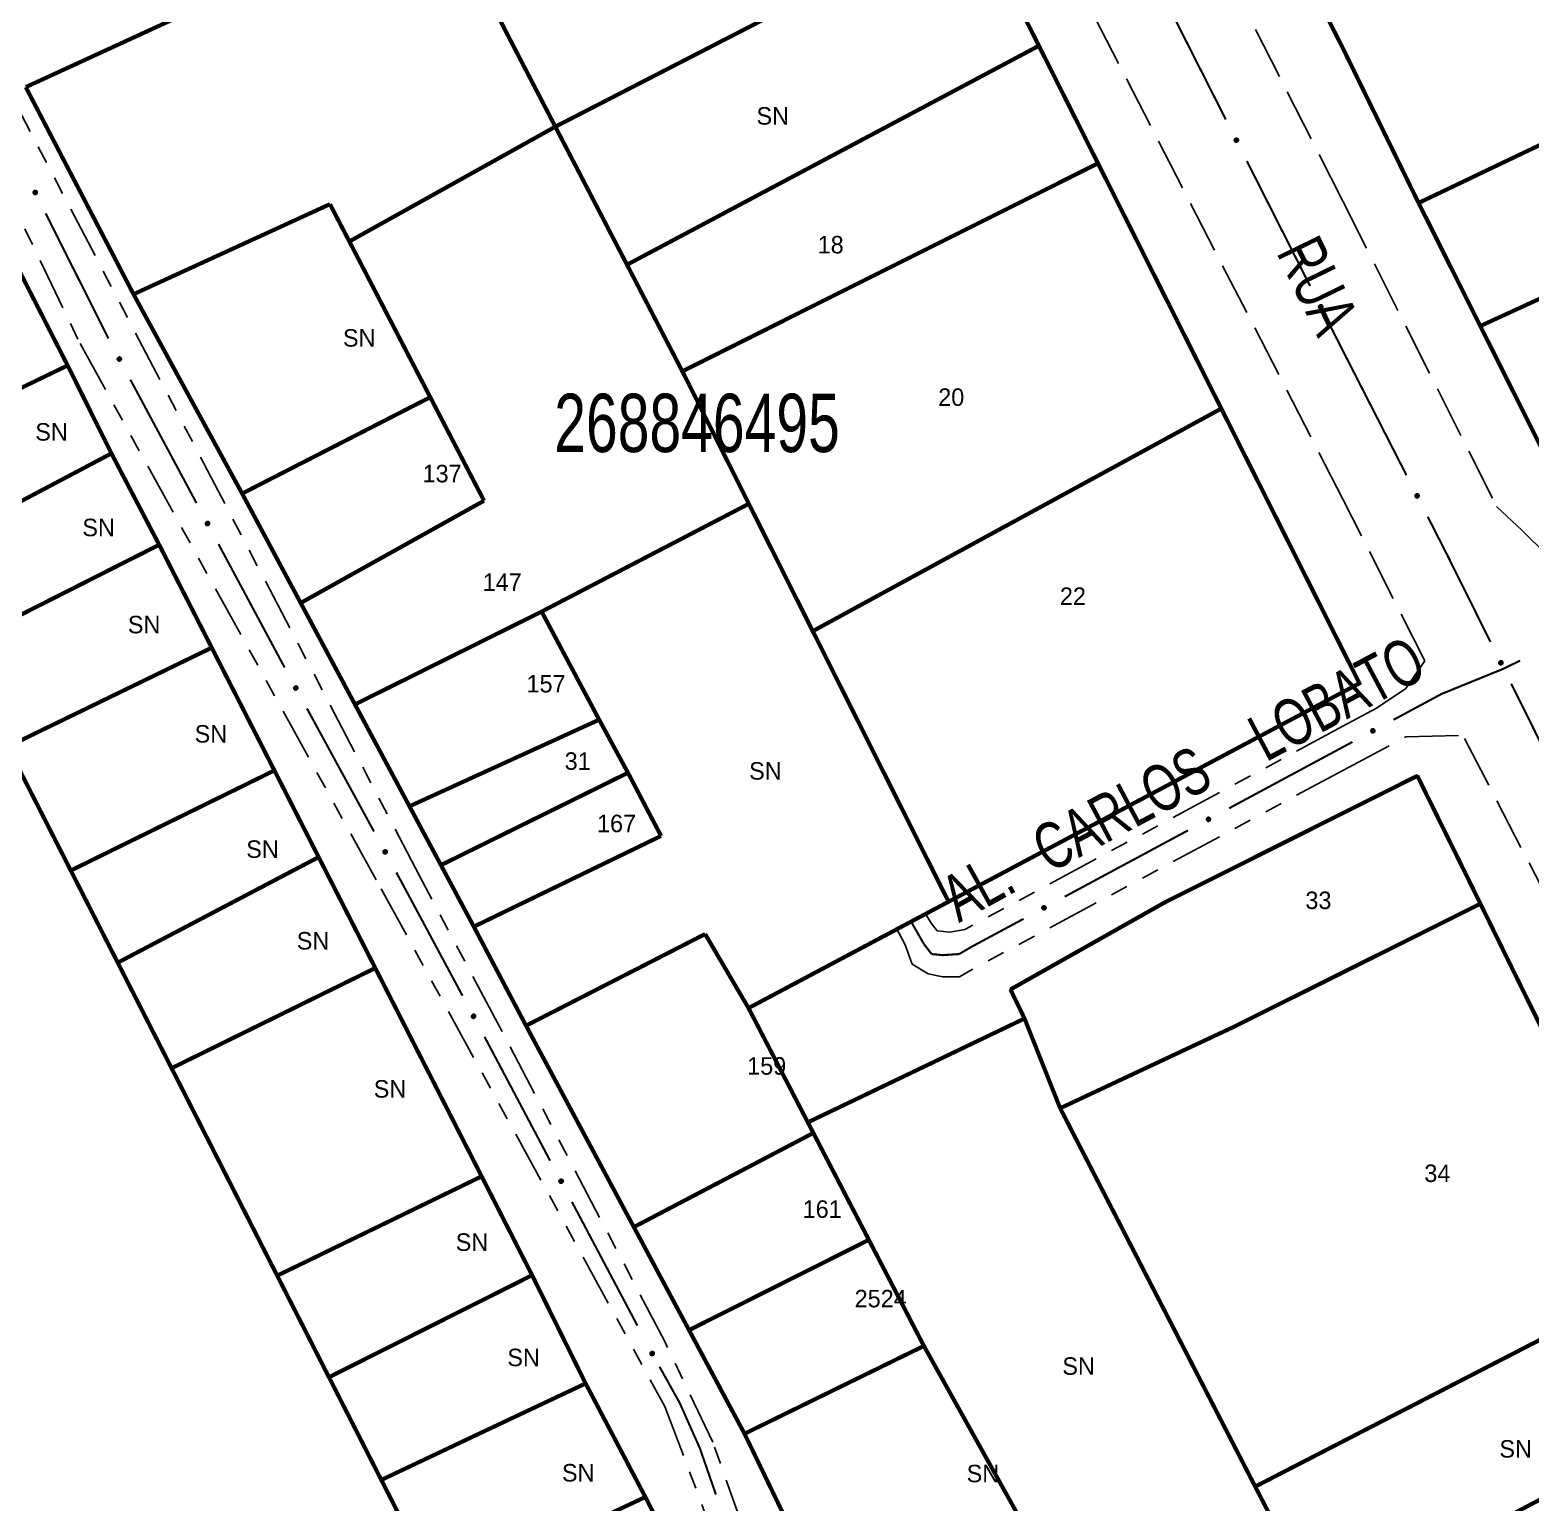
# Model space of a CAD drawing. Extents: x 205807 to 207855, y 4874692 to 4876446.
# Drawn here: x 206843.6 to 206972.3, y 4875990.1 to 4876116.3 of the extents above; entities that cross this region are included whole.
import ezdxf
from ezdxf.enums import TextEntityAlignment as Align

# ---------------------------------------------------------------- set-up
doc = ezdxf.new("R2010")
doc.units = 0
doc.header["$LTSCALE"] = 1.5
doc.header["$MEASUREMENT"] = 0
doc.linetypes.add('TRACO_11', pattern=[8, 3, -1, 3, -1])
doc.linetypes.add('TRACO_25', pattern=[8, 3, -1, 1, -1, 1, -1])
for name, color, linetype in [('CD_MALHA_LOTES', 7, 'CONTINUOUS'), ('CD_TXT_QUADRA', 7, 'CONTINUOUS'), ('RU-QUADRA', 210, 'CONTINUOUS'), ('SV-EIXO-RUA-N-PAV', 6, 'CONTINUOUS'), ('SV-EIXO-RUA-PAV', 20, 'CONTINUOUS'), ('SV-RUA-NAO-PAV', 7, 'CONTINUOUS'), ('SV-RUA-PAVIM', 7, 'CONTINUOUS'), ('SV-TXT-RUA-N-PAV', 7, 'CONTINUOUS'), ('SV-TXT-RUA-PAV', 7, 'CONTINUOUS'), ('Th_NmrPort', 1, 'CONTINUOUS')]:
    doc.layers.add(name, color=color, linetype=linetype)
doc.styles.add('ARIAL', font='ARIAL.SHX')

msp = doc.modelspace()

# ---------------------------------------------------------------- linework, layer by layer
at = {"layer": 'CD_MALHA_LOTES', "linetype": 'Continuous', "const_width": 0.35, "flags": 128}
for points in [[(206888.656737, 4876108.049054), (206924.346079, 4876126.421185)], [(206924.346079, 4876126.421185), (206930.093192, 4876114.986014)], [(206956.146879, 4876114.766377), (206952.306223, 4876122.328126)], [(206962.629131, 4876101.513873), (207005.203176, 4876121.864709)], [(206843.279871, 4876111.445598), (206860.114027, 4876119.1868)], [(206888.656737, 4876108.049054), (206883.650816, 4876117.692081)], [(206894.798294, 4876096.218421), (206930.093192, 4876114.986014)], [(206930.093192, 4876114.986014), (206935.157714, 4876104.90901)], [(206962.629131, 4876101.513873), (206956.146879, 4876114.766377)], [(206852.51173, 4876093.691075), (206843.279871, 4876111.445598)], [(206967.916104, 4876090.964356), (207011.031364, 4876110.749066)], [(206871.005785, 4876098.213188), (206888.656737, 4876108.049054)], [(206894.798294, 4876096.218421), (206888.656737, 4876108.049054)], [(206899.541501, 4876087.081465), (206935.157714, 4876104.90901)], [(206935.157714, 4876104.90901), (206945.722673, 4876083.887651)], [(206852.51173, 4876093.691075), (206869.345861, 4876101.409607)], [(206869.345861, 4876101.409607), (206871.005785, 4876098.213188)], [(206967.916104, 4876090.964356), (206962.629131, 4876101.513873)], [(206841.305028, 4876098.481351), (206846.867944, 4876087.581625)], [(206877.939616, 4876084.861124), (206871.005785, 4876098.213188)], [(206899.541501, 4876087.081465), (206894.798294, 4876096.218421)], [(206861.820768, 4876076.603825), (206852.51173, 4876093.691075)], [(206973.344556, 4876080.132533), (206967.916104, 4876090.964356)], [(206829.381904, 4876079.148459), (206846.867944, 4876087.581625)], [(206846.867944, 4876087.581625), (206850.6195, 4876080.042908)], [(206905.239298, 4876075.725731), (206899.541501, 4876087.081465)], [(206861.820768, 4876076.603825), (206877.939616, 4876084.861124)], [(206882.547029, 4876075.988902), (206877.939616, 4876084.861124)], [(206910.716585, 4876064.809474), (206945.722673, 4876083.887651)], [(206945.722673, 4876083.887651), (206951.086082, 4876073.215945), (206956.137514, 4876063.164987)], [(206833.528542, 4876071.007592), (206850.6195, 4876080.042908)], [(206850.6195, 4876080.042908), (206854.712314, 4876072.211722)], [(206866.836371, 4876067.225031), (206861.820768, 4876076.603825)], [(206866.836371, 4876067.225031), (206882.547029, 4876075.988902)], [(206905.239298, 4876075.725731), (206887.482598, 4876066.484771)], [(206910.716585, 4876064.809474), (206905.239298, 4876075.725731)], [(206837.381224, 4876063.443832), (206854.712314, 4876072.211722)], [(206854.712314, 4876072.211722), (206859.214191, 4876063.390949)], [(206871.486966, 4876058.528773), (206866.836371, 4876067.225031)], [(206871.486966, 4876058.528773), (206887.482598, 4876066.484771)], [(206887.482598, 4876066.484771), (206892.412958, 4876057.220037)], [(206922.354021, 4876041.616016), (206915.74178, 4876054.794241), (206910.716585, 4876064.809474)], [(206841.73268, 4876054.900856), (206859.214191, 4876063.390949)], [(206859.214191, 4876063.390949), (206864.584644, 4876052.868328)], [(206956.137438, 4876059.584917), (206957.557253, 4876060.340097), (206956.137514, 4876063.164987)], [(206956.137438, 4876059.584917), (206922.354021, 4876041.616016)], [(206876.157562, 4876049.795116), (206871.486966, 4876058.528773)], [(206892.412958, 4876057.220037), (206876.157562, 4876049.795116)], [(206894.880444, 4876052.669599), (206892.412958, 4876057.220037)], [(206847.137484, 4876044.2899), (206841.73268, 4876054.900856)], [(206847.137484, 4876044.2899), (206864.584644, 4876052.868328)], [(206864.584644, 4876052.868328), (206868.376346, 4876045.43904)], [(206878.85486, 4876044.751374), (206894.880444, 4876052.669599)], [(206897.716308, 4876047.25441), (206894.880444, 4876052.669599)], [(206956.137216, 4876049.206076), (206962.521966, 4876052.406891)], [(206962.521966, 4876052.406891), (206967.925735, 4876041.443229)], [(206876.157562, 4876049.795116), (206878.85486, 4876044.751374)], [(206927.655408, 4876034.094315), (206940.862958, 4876041.548754), (206956.137216, 4876049.206076)], [(206897.716308, 4876047.25441), (206881.674809, 4876039.478286)], [(206851.159789, 4876036.39313), (206868.376346, 4876045.43904)], [(206868.376346, 4876045.43904), (206873.229607, 4876035.92978)], [(206878.85486, 4876044.751374), (206881.674809, 4876039.478286)], [(206851.159789, 4876036.39313), (206847.137484, 4876044.2899)], [(206922.354021, 4876041.616016), (206905.212003, 4876032.498429)], [(206956.136925, 4876035.5559), (206967.925735, 4876041.443229)], [(206967.925735, 4876041.443229), (206983.599587, 4876009.512605)], [(206886.147834, 4876030.98803), (206881.674809, 4876039.478286)], [(206886.147834, 4876030.98803), (206901.493523, 4876038.846364)], [(206901.493523, 4876038.846364), (206905.212003, 4876032.498429)], [(206855.775901, 4876027.347012), (206851.159789, 4876036.39313)], [(206855.775901, 4876027.347012), (206873.229607, 4876035.92978)], [(206873.229607, 4876035.92978), (206882.342868, 4876018.07367)], [(206956.136925, 4876035.5559), (206946.822604, 4876030.904329), (206931.915968, 4876023.915037)], [(206928.861844, 4876031.603624), (206927.655408, 4876034.094315)], [(206905.212003, 4876032.498429), (206910.293572, 4876022.704921)], [(206895.386722, 4876013.727631), (206886.147834, 4876030.98803)], [(206910.293572, 4876022.704921), (206928.861844, 4876031.603624)], [(206931.915968, 4876023.915037), (206928.861844, 4876031.603624)], [(206864.824948, 4876009.56507), (206855.775901, 4876027.347012)], [(206948.630583, 4875991.480515), (206931.915968, 4876023.915037)], [(206895.386722, 4876013.727631), (206910.766616, 4876021.793242)], [(206910.766616, 4876021.793242), (206910.293572, 4876022.704921)], [(206915.520655, 4876012.630972), (206910.766616, 4876021.793242)], [(206864.824948, 4876009.56507), (206867.538508, 4876010.878832), (206882.342868, 4876018.07367)], [(206882.342868, 4876018.07367), (206886.667551, 4876009.600083)], [(206900.115698, 4876004.8928), (206895.386722, 4876013.727631)], [(206900.115698, 4876004.8928), (206915.520655, 4876012.630972)], [(206920.238695, 4876003.538081), (206915.520655, 4876012.630972)], [(206869.26058, 4876000.856836), (206864.824948, 4876009.56507)], [(206869.26058, 4876000.856836), (206886.667551, 4876009.600083)], [(206886.667551, 4876009.600083), (206891.25256, 4876000.321064)], [(206948.630583, 4875991.480515), (206983.599587, 4876009.512605)], [(206904.868935, 4875996.012646), (206900.115698, 4876004.8928)], [(206904.868935, 4875996.012646), (206920.238695, 4876003.538081)], [(206930.046804, 4875985.917919), (206920.238695, 4876003.538081)], [(206873.74573, 4875992.051387), (206869.26058, 4876000.856836)], [(206873.74573, 4875992.051387), (206882.3107, 4875996.104128), (206891.25256, 4876000.321064)], [(206891.25256, 4876000.321064), (206896.372324, 4875990.584992)], [(206954.299192, 4875980.480643), (206989.130063, 4875998.863012)], [(206913.865052, 4875977.403827), (206904.868935, 4875996.012646)], [(206878.713313, 4875982.298803), (206873.74573, 4875992.051387)], [(206878.713313, 4875982.298803), (206896.372324, 4875990.584992)], [(206896.372324, 4875990.584992), (206900.633762, 4875982.235323)], [(206954.299192, 4875980.480643), (206948.630583, 4875991.480515)]]:
    msp.add_lwpolyline(points, dxfattribs=at)
at = {"layer": 'RU-QUADRA', "linetype": 'Continuous', "const_width": 0.18, "flags": 128}
for points in [[(206786.62637, 4876205.61623), (206814.362819, 4876151.270691), (206823.390462, 4876133.582337), (206828.192064, 4876124.174297), (206832.52818, 4876115.678307), (206837.171649, 4876106.580106), (206841.305028, 4876098.481351), (206846.867944, 4876087.581625), (206850.6195, 4876080.042908), (206854.712314, 4876072.211722), (206859.214191, 4876063.390949), (206864.584644, 4876052.868328), (206868.376346, 4876045.43904), (206873.229607, 4876035.92978), (206882.342868, 4876018.07367), (206886.667551, 4876009.600083), (206891.212696, 4876000.300718), (206896.372324, 4875990.584992), (206900.633762, 4875982.235323), (206905.100993, 4875973.617975), (206914.159373, 4875955.733855), (206951.72223, 4875886.848815), (206955.916119, 4875878.67909), (206956.133572, 4875878.262485)], [(207077.888135, 4875980.540984), (207066.596013, 4876002.665983), (207064.730921, 4876006.207003), (207060.813287, 4876013.996255), (207055.148503, 4876024.650215), (207044.240465, 4876046.087533), (207040.984608, 4876052.486193), (207032.612159, 4876069.251588), (207020.949387, 4876091.643795), (206977.715267, 4876071.434374), (206973.344556, 4876080.132533), (206967.916104, 4876090.964356), (206962.629131, 4876101.513873), (206956.146879, 4876114.766377), (206952.306223, 4876122.328126), (206940.114127, 4876144.140241), (206934.514261, 4876154.98228), (206929.006185, 4876166.088669), (206914.639738, 4876194.146502)], [(206994.660539, 4875988.213419), (206967.925735, 4876041.443229), (206962.521966, 4876052.406891), (206956.137216, 4876049.206076), (206940.862958, 4876041.548754), (206927.655408, 4876034.094315), (206928.861844, 4876031.603624), (206910.293572, 4876022.704921), (206905.212003, 4876032.498429), (206922.354021, 4876041.616016), (206957.557253, 4876060.340097), (206951.086082, 4876073.215945), (206945.722673, 4876083.887651), (206935.157714, 4876104.90901), (206930.093192, 4876114.986014), (206924.346079, 4876126.421185)], [(206843.279871, 4876111.445598), (206852.51173, 4876093.691075), (206861.820768, 4876076.603825), (206866.836371, 4876067.225031), (206871.486966, 4876058.528773), (206876.157562, 4876049.795116), (206878.85486, 4876044.751374), (206881.674809, 4876039.478286), (206886.147834, 4876030.98803), (206895.386722, 4876013.727631), (206900.115698, 4876004.8928), (206904.868935, 4875996.012646), (206913.865052, 4875977.403827)], [(206956.137438, 4876059.584917), (206957.557253, 4876060.340097), (206956.137514, 4876063.164987)], [(206956.137438, 4876059.584917), (206957.557253, 4876060.340097), (206956.137514, 4876063.164987)]]:
    msp.add_lwpolyline(points, dxfattribs=at)
at = {"layer": 'SV-EIXO-RUA-N-PAV'}
for points in [[(206844.12143, 4876102.595874), (206844.168054, 4876102.581102), (206844.205105, 4876102.558871), (206844.23067, 4876102.531436), (206844.24694, 4876102.501301), (206844.260112, 4876102.468597), (206844.266118, 4876102.432695), (206844.263958, 4876102.391371), (206844.249467, 4876102.344497), (206844.2242, 4876102.308039), (206844.198643, 4876102.281536), (206844.168198, 4876102.262761), (206844.136213, 4876102.250497), (206844.098713, 4876102.245492), (206844.056857, 4876102.24809), (206844.010075, 4876102.263802), (206843.973902, 4876102.285845), (206843.949871, 4876102.313031), (206843.93119, 4876102.343759), (206843.918142, 4876102.377308), (206843.91245, 4876102.412584), (206843.915142, 4876102.454723), (206843.931261, 4876102.500691), (206843.952834, 4876102.53702), (206843.979676, 4876102.561427), (206844.010341, 4876102.579137), (206844.042982, 4876102.592748), (206844.078821, 4876102.600288), (206844.12143, 4876102.595874)], [(206851.325601, 4876088.313505), (206851.372612, 4876088.300014), (206851.410256, 4876088.278806), (206851.436563, 4876088.25208), (206851.453651, 4876088.222402), (206851.467713, 4876088.19007), (206851.474699, 4876088.154346), (206851.47367, 4876088.112978), (206851.460467, 4876088.065725), (206851.436207, 4876088.028589), (206851.411385, 4876088.001397), (206851.381465, 4876087.981797), (206851.349828, 4876087.968662), (206851.312479, 4876087.962633), (206851.270567, 4876087.964085), (206851.223373, 4876087.978511), (206851.18661, 4876087.999556), (206851.161844, 4876088.026074), (206851.14233, 4876088.056279), (206851.128369, 4876088.089459), (206851.121713, 4876088.124566), (206851.123252, 4876088.166763), (206851.138107, 4876088.213154), (206851.158678, 4876088.250061), (206851.184842, 4876088.275192), (206851.215012, 4876088.293735), (206851.247268, 4876088.308234), (206851.282887, 4876088.316751), (206851.325601, 4876088.313505)], [(206858.880389, 4876074.209422), (206858.9274, 4876074.19593), (206858.965045, 4876074.174722), (206858.991351, 4876074.147996), (206859.008439, 4876074.118318), (206859.022502, 4876074.085987), (206859.029488, 4876074.050262), (206859.028459, 4876074.008895), (206859.015256, 4876073.961641), (206858.990996, 4876073.924506), (206858.966174, 4876073.897314), (206858.936253, 4876073.877713), (206858.904616, 4876073.864579), (206858.867267, 4876073.858549), (206858.825355, 4876073.860001), (206858.778162, 4876073.874427), (206858.741399, 4876073.895472), (206858.716633, 4876073.921991), (206858.697118, 4876073.952196), (206858.683157, 4876073.985375), (206858.676502, 4876074.020483), (206858.67804, 4876074.062679), (206858.692895, 4876074.109071), (206858.713467, 4876074.145977), (206858.73963, 4876074.171109), (206858.7698, 4876074.189651), (206858.802056, 4876074.20415), (206858.837675, 4876074.212668), (206858.880389, 4876074.209422)], [(206866.446976, 4876060.112585), (206866.49408, 4876060.099422), (206866.531872, 4876060.078477), (206866.558364, 4876060.051936), (206866.575659, 4876060.022378), (206866.589947, 4876059.990146), (206866.597183, 4876059.954471), (206866.596442, 4876059.913097), (206866.58357, 4876059.865753), (206866.55957, 4876059.828449), (206866.534939, 4876059.801084), (206866.505156, 4876059.781275), (206866.473611, 4876059.76792), (206866.436306, 4876059.761629), (206866.394384, 4876059.762789), (206866.347091, 4876059.776885), (206866.310182, 4876059.797672), (206866.285231, 4876059.824017), (206866.265506, 4876059.854085), (206866.251314, 4876059.887166), (206866.244413, 4876059.922227), (206866.245657, 4876059.964433), (206866.260188, 4876060.010927), (206866.280501, 4876060.047976), (206866.306488, 4876060.07329), (206866.336528, 4876060.092043), (206866.368682, 4876060.106766), (206866.404241, 4876060.115533), (206866.446976, 4876060.112585)], [(206958.538373, 4876056.288349), (206958.551749, 4876056.335393), (206958.572864, 4876056.373089), (206958.599525, 4876056.399461), (206958.629162, 4876056.416622), (206958.661458, 4876056.430764), (206958.697166, 4876056.437837), (206958.738536, 4876056.43691), (206958.785821, 4876056.423823), (206958.823016, 4876056.399654), (206958.850269, 4876056.374899), (206958.869943, 4876056.345026), (206958.883155, 4876056.313422), (206958.889276, 4876056.276088), (206958.887927, 4876056.234172), (206958.873617, 4876056.186944), (206958.852662, 4876056.150129), (206958.826205, 4876056.125298), (206958.796048, 4876056.105709), (206958.762902, 4876056.091667), (206958.727811, 4876056.084926), (206958.685611, 4876056.08636), (206958.639183, 4876056.101102), (206958.602227, 4876056.121582), (206958.577031, 4876056.147684), (206958.558414, 4876056.177808), (206958.543836, 4876056.210029), (206958.535231, 4876056.245627), (206958.538373, 4876056.288349)], [(206944.44907, 4876048.706174), (206944.462475, 4876048.753209), (206944.483614, 4876048.790893), (206944.510292, 4876048.817248), (206944.539938, 4876048.834391), (206944.572244, 4876048.848513), (206944.607955, 4876048.855564), (206944.649325, 4876048.854611), (206944.696602, 4876048.841495), (206944.733782, 4876048.817303), (206944.76102, 4876048.792532), (206944.780676, 4876048.762647), (206944.793868, 4876048.731034), (206944.799966, 4876048.693697), (206944.798591, 4876048.651782), (206944.784252, 4876048.604562), (206944.763275, 4876048.56776), (206944.736802, 4876048.542946), (206944.706633, 4876048.523376), (206944.673479, 4876048.509354), (206944.638384, 4876048.502634), (206944.596184, 4876048.504095), (206944.549766, 4876048.518865), (206944.512822, 4876048.539368), (206944.487642, 4876048.565486), (206944.469044, 4876048.595621), (206944.454486, 4876048.627851), (206944.445903, 4876048.663454), (206944.44907, 4876048.706174)], [(206874.100098, 4876046.061616), (206874.147202, 4876046.048453), (206874.184994, 4876046.027508), (206874.211486, 4876046.000967), (206874.228781, 4876045.971409), (206874.243069, 4876045.939177), (206874.250304, 4876045.903502), (206874.249564, 4876045.862128), (206874.236692, 4876045.814784), (206874.212691, 4876045.77748), (206874.18806, 4876045.750115), (206874.158277, 4876045.730306), (206874.126733, 4876045.716951), (206874.089427, 4876045.71066), (206874.047506, 4876045.71182), (206874.000212, 4876045.725916), (206873.963303, 4876045.746703), (206873.938353, 4876045.773048), (206873.918628, 4876045.803116), (206873.904435, 4876045.836197), (206873.897535, 4876045.871258), (206873.898778, 4876045.913464), (206873.913309, 4876045.959958), (206873.933622, 4876045.997007), (206873.95961, 4876046.022321), (206873.989649, 4876046.041074), (206874.021803, 4876046.055797), (206874.057362, 4876046.064564), (206874.100098, 4876046.061616)], [(206930.358895, 4876041.125477), (206930.3723, 4876041.172513), (206930.393439, 4876041.210196), (206930.420116, 4876041.236552), (206930.449763, 4876041.253694), (206930.482069, 4876041.267816), (206930.51778, 4876041.274868), (206930.55915, 4876041.273915), (206930.606427, 4876041.260799), (206930.643607, 4876041.236607), (206930.670845, 4876041.211835), (206930.6905, 4876041.18195), (206930.703693, 4876041.150338), (206930.709791, 4876041.113), (206930.708416, 4876041.071085), (206930.694077, 4876041.023865), (206930.673099, 4876040.987063), (206930.646627, 4876040.962249), (206930.616458, 4876040.942679), (206930.583304, 4876040.928657), (206930.548208, 4876040.921937), (206930.506009, 4876040.923398), (206930.459591, 4876040.938168), (206930.422646, 4876040.958671), (206930.397467, 4876040.984789), (206930.378869, 4876041.014924), (206930.364311, 4876041.047154), (206930.355728, 4876041.082757), (206930.358895, 4876041.125477)], [(206881.678361, 4876031.969359), (206881.725375, 4876031.955881), (206881.763026, 4876031.934683), (206881.789339, 4876031.907964), (206881.806436, 4876031.878291), (206881.820507, 4876031.845964), (206881.827503, 4876031.810241), (206881.826485, 4876031.768873), (206881.813295, 4876031.721616), (206881.789045, 4876031.684474), (206881.764231, 4876031.657275), (206881.734316, 4876031.637666), (206881.702682, 4876031.624523), (206881.665335, 4876031.618483), (206881.623423, 4876031.619924), (206881.576225, 4876031.634337), (206881.539456, 4876031.655372), (206881.514683, 4876031.681883), (206881.49516, 4876031.712083), (206881.48119, 4876031.745259), (206881.474525, 4876031.780364), (206881.476052, 4876031.822561), (206881.490894, 4876031.868957), (206881.511455, 4876031.905869), (206881.537612, 4876031.931008), (206881.567777, 4876031.949559), (206881.600029, 4876031.964066), (206881.635646, 4876031.972593), (206881.678361, 4876031.969359)], [(206889.172895, 4876017.832527), (206889.219836, 4876017.818795), (206889.257372, 4876017.797394), (206889.28354, 4876017.770533), (206889.300476, 4876017.740768), (206889.314372, 4876017.708365), (206889.321175, 4876017.672605), (206889.319933, 4876017.631243), (206889.306488, 4876017.584058), (206889.282038, 4876017.547048), (206889.257077, 4876017.519983), (206889.227056, 4876017.500537), (206889.195352, 4876017.487565), (206889.157973, 4876017.481727), (206889.116069, 4876017.483394), (206889.06895, 4876017.498062), (206889.032295, 4876017.519296), (206889.007665, 4876017.545941), (206888.988306, 4876017.576246), (206888.974516, 4876017.609496), (206888.968041, 4876017.644638), (206888.969795, 4876017.686826), (206888.984889, 4876017.73314), (206889.005649, 4876017.769941), (206889.031942, 4876017.794938), (206889.062206, 4876017.813325), (206889.094536, 4876017.827658), (206889.130198, 4876017.835993), (206889.172895, 4876017.832527)], [(206896.981008, 4876003.067336), (206897.028234, 4876003.054618), (206897.066222, 4876003.03403), (206897.092964, 4876003.00774), (206897.110537, 4876002.978347), (206897.125128, 4876002.94625), (206897.132699, 4876002.910645), (206897.132349, 4876002.869266), (206897.119924, 4876002.821803), (206897.096277, 4876002.784274), (206897.071905, 4876002.756678), (206897.04231, 4876002.736589), (206897.010893, 4876002.722937), (206896.973648, 4876002.716295), (206896.931718, 4876002.717059), (206896.884294, 4876002.730708), (206896.84719, 4876002.751147), (206896.821992, 4876002.777255), (206896.801985, 4876002.807136), (206896.787481, 4876002.840082), (206896.78025, 4876002.875075), (206896.781095, 4876002.917291), (206896.795187, 4876002.96392), (206896.81515, 4876003.001159), (206896.840897, 4876003.026717), (206896.870759, 4876003.045753), (206896.902773, 4876003.060779), (206896.938247, 4876003.06988), (206896.981008, 4876003.067336)]]:
    msp.add_lwpolyline(points, close=True, dxfattribs=at)
for points in [[(206843.91245, 4876102.412584), (206844.010075, 4876102.263802)], [(206843.915142, 4876102.454723), (206844.056857, 4876102.24809)], [(206843.917808, 4876102.391351), (206843.988678, 4876102.280341)], [(206843.918142, 4876102.377308), (206843.973902, 4876102.285845)], [(206843.918389, 4876102.429796), (206844.029576, 4876102.262675)], [(206843.926289, 4876102.474959), (206844.075964, 4876102.249284)], [(206843.931261, 4876102.500691), (206844.098713, 4876102.245492)], [(206843.942124, 4876102.516466), (206844.114407, 4876102.251754)], [(206843.952834, 4876102.53702), (206844.136213, 4876102.250497)], [(206843.967122, 4876102.545776), (206844.150405, 4876102.259103)], [(206843.979676, 4876102.561427), (206844.168198, 4876102.262761)], [(206843.995786, 4876102.567766), (206844.180297, 4876102.272551)], [(206844.010341, 4876102.579137), (206844.198643, 4876102.281536)], [(206844.029338, 4876102.583047), (206844.210788, 4876102.300034)], [(206844.042982, 4876102.592748), (206844.2242, 4876102.308039)], [(206844.062894, 4876102.592225), (206844.235174, 4876102.330564)], [(206844.078821, 4876102.600288), (206844.249467, 4876102.344497)], [(206844.098894, 4876102.596524), (206844.253452, 4876102.370242)], [(206844.12143, 4876102.595874), (206844.263958, 4876102.391371)], [(206844.1465, 4876102.586795), (206844.261349, 4876102.418457)], [(206844.168054, 4876102.581102), (206844.266118, 4876102.432695)], [(206844.18923, 4876102.56852), (206844.258268, 4876102.458119)], [(206844.205105, 4876102.558871), (206844.260112, 4876102.468597)], [(206851.121713, 4876088.124566), (206851.223373, 4876087.978511)], [(206851.123252, 4876088.166763), (206851.270567, 4876087.964085)], [(206851.12718, 4876088.141934), (206851.242898, 4876087.977917)], [(206851.127651, 4876088.103487), (206851.201531, 4876087.994458)], [(206851.128369, 4876088.089459), (206851.18661, 4876087.999556)], [(206851.133841, 4876088.187296), (206851.289634, 4876087.965801)], [(206851.138107, 4876088.213154), (206851.312479, 4876087.962633)], [(206851.148534, 4876088.229221), (206851.327995, 4876087.969321)], [(206851.158678, 4876088.250061), (206851.349828, 4876087.968662)], [(206851.172721, 4876088.259204), (206851.363779, 4876087.977653)], [(206851.184842, 4876088.275192), (206851.381465, 4876087.981797)], [(206851.200773, 4876088.28197), (206851.393291, 4876087.991913)], [(206851.215012, 4876088.293735), (206851.411385, 4876088.001397)], [(206851.233894, 4876088.298163), (206851.423019, 4876088.02022)], [(206851.247268, 4876088.308234), (206851.436207, 4876088.028589)], [(206851.267186, 4876088.308256), (206851.446561, 4876088.051406)], [(206851.282887, 4876088.316751), (206851.460467, 4876088.065725)], [(206851.303056, 4876088.313538), (206851.463746, 4876088.09157)], [(206851.325601, 4876088.313505), (206851.47367, 4876088.112978)], [(206851.350909, 4876088.305116), (206851.470321, 4876088.139982)], [(206851.372612, 4876088.300014), (206851.474699, 4876088.154346)], [(206851.394123, 4876088.288017), (206851.466157, 4876088.179546)], [(206851.410256, 4876088.278806), (206851.467713, 4876088.19007)], [(206858.676502, 4876074.020483), (206858.778162, 4876073.874427)], [(206858.67804, 4876074.062679), (206858.825355, 4876073.860001)], [(206858.681969, 4876074.03785), (206858.797686, 4876073.873834)], [(206858.682439, 4876073.999403), (206858.756319, 4876073.890374)], [(206858.683157, 4876073.985375), (206858.741399, 4876073.895472)], [(206858.688629, 4876074.083212), (206858.844423, 4876073.861717)], [(206858.692895, 4876074.109071), (206858.867267, 4876073.858549)], [(206858.703323, 4876074.125138), (206858.882784, 4876073.865238)], [(206858.713467, 4876074.145977), (206858.904616, 4876073.864579)], [(206858.727509, 4876074.155121), (206858.918568, 4876073.873569)], [(206858.73963, 4876074.171109), (206858.936253, 4876073.877713)], [(206858.755562, 4876074.177886), (206858.94808, 4876073.88783)], [(206858.7698, 4876074.189651), (206858.966174, 4876073.897314)], [(206858.788682, 4876074.194079), (206858.977808, 4876073.916137)], [(206858.802056, 4876074.20415), (206858.990996, 4876073.924506)], [(206858.821975, 4876074.204173), (206859.00135, 4876073.947322)], [(206858.837675, 4876074.212668), (206859.015256, 4876073.961641)], [(206858.857844, 4876074.209454), (206859.018535, 4876073.987486)], [(206858.880389, 4876074.209422), (206859.028459, 4876074.008895)], [(206858.905698, 4876074.201032), (206859.02511, 4876074.035899)], [(206858.9274, 4876074.19593), (206859.029488, 4876074.050262)], [(206858.948912, 4876074.183933), (206859.020945, 4876074.075462)], [(206858.965045, 4876074.174722), (206859.022502, 4876074.085987)], [(206866.244413, 4876059.922227), (206866.347091, 4876059.776885)], [(206866.245657, 4876059.964433), (206866.394384, 4876059.762789)], [(206866.249759, 4876059.939632), (206866.366619, 4876059.776428)], [(206866.250498, 4876059.901189), (206866.325138, 4876059.792679)], [(206866.251314, 4876059.887166), (206866.310182, 4876059.797672)], [(206866.256102, 4876059.985039), (206866.413439, 4876059.764638)], [(206866.260188, 4876060.010927), (206866.436306, 4876059.761629)], [(206866.270503, 4876060.027066), (206866.451775, 4876059.768426)], [(206866.280501, 4876060.047976), (206866.473611, 4876059.76792)], [(206866.294479, 4876060.057217), (206866.487499, 4876059.777008)], [(206866.306488, 4876060.07329), (206866.505156, 4876059.781275)], [(206866.322372, 4876060.080179), (206866.516911, 4876059.791474)], [(206866.336528, 4876060.092043), (206866.534939, 4876059.801084)], [(206866.355379, 4876060.096603), (206866.546441, 4876059.819988)], [(206866.368682, 4876060.106766), (206866.55957, 4876059.828449)], [(206866.3886, 4876060.106928), (206866.569765, 4876059.851337)], [(206866.404241, 4876060.115533), (206866.58357, 4876059.865753)], [(206866.424431, 4876060.11246), (206866.586669, 4876059.89162)], [(206866.446976, 4876060.112585), (206866.596442, 4876059.913097)], [(206866.472343, 4876060.104373), (206866.592905, 4876059.940077)], [(206866.49408, 4876060.099422), (206866.597183, 4876059.954471)], [(206866.515675, 4876060.087576), (206866.588464, 4876059.979611)], [(206866.531872, 4876060.078477), (206866.589947, 4876059.990146)], [(206958.535231, 4876056.245627), (206958.785821, 4876056.423823)], [(206958.538373, 4876056.288349), (206958.738536, 4876056.43691)], [(206958.538395, 4876056.265804), (206958.759968, 4876056.427038)], [(206958.543765, 4876056.229947), (206958.800174, 4876056.409952)], [(206958.543836, 4876056.210029), (206958.823016, 4876056.399654)], [(206958.5467, 4876056.313678), (206958.71154, 4876056.433495)], [(206958.551749, 4876056.335393), (206958.697166, 4876056.437837)], [(206958.55394, 4876056.19668), (206958.831418, 4876056.386487)], [(206958.558414, 4876056.177808), (206958.850269, 4876056.374899)], [(206958.563693, 4876056.356934), (206958.671987, 4876056.429233)], [(206958.570214, 4876056.163599), (206958.859798, 4876056.356828)], [(206958.572864, 4876056.373089), (206958.661458, 4876056.430764)], [(206958.577031, 4876056.147684), (206958.869943, 4876056.345026)], [(206958.593049, 4876056.135602), (206958.87413, 4876056.327351)], [(206958.602227, 4876056.121582), (206958.883155, 4876056.313422)], [(206958.623091, 4876056.11149), (206958.88255, 4876056.291588)], [(206958.639183, 4876056.101102), (206958.889276, 4876056.276088)], [(206958.665052, 4876056.096899), (206958.886164, 4876056.253236)], [(206958.685611, 4876056.08636), (206958.887927, 4876056.234172)], [(206958.710431, 4876056.09035), (206958.874163, 4876056.206469)], [(206958.727811, 4876056.084926), (206958.873617, 4876056.186944)], [(206958.748876, 4876056.090914), (206958.857723, 4876056.165062)], [(206958.762902, 4876056.091667), (206958.852662, 4876056.150129)], [(206944.445903, 4876048.663454), (206944.696602, 4876048.841495)], [(206944.44907, 4876048.706174), (206944.649325, 4876048.854611)], [(206944.449079, 4876048.683629), (206944.670751, 4876048.844727)], [(206944.454427, 4876048.647769), (206944.710947, 4876048.827616)], [(206944.454486, 4876048.627851), (206944.733782, 4876048.817303)], [(206944.457413, 4876048.731498), (206944.622327, 4876048.851213)], [(206944.462475, 4876048.753209), (206944.607955, 4876048.855564)], [(206944.464581, 4876048.614495), (206944.742176, 4876048.804131)], [(206944.469044, 4876048.595621), (206944.76102, 4876048.792532)], [(206944.474433, 4876048.774743), (206944.582771, 4876048.846976)], [(206944.480835, 4876048.581404), (206944.770537, 4876048.774455)], [(206944.483614, 4876048.790893), (206944.572244, 4876048.848513)], [(206944.487642, 4876048.565486), (206944.780676, 4876048.762647)], [(206944.503652, 4876048.553394), (206944.784852, 4876048.744969)], [(206944.512822, 4876048.539368), (206944.793868, 4876048.731034)], [(206944.533679, 4876048.529263), (206944.793249, 4876048.709201)], [(206944.549766, 4876048.518865), (206944.799966, 4876048.693697)], [(206944.575632, 4876048.514646), (206944.79684, 4876048.670846)], [(206944.596184, 4876048.504095), (206944.798591, 4876048.651782)], [(206944.621006, 4876048.508069), (206944.78481, 4876048.624088)], [(206944.638384, 4876048.502634), (206944.784252, 4876048.604562)], [(206944.659452, 4876048.50861), (206944.768345, 4876048.58269)], [(206944.673479, 4876048.509354), (206944.763275, 4876048.56776)], [(206874.0085, 4876046.045633), (206874.199562, 4876045.769019)], [(206874.021803, 4876046.055797), (206874.212691, 4876045.77748)], [(206874.041721, 4876046.055959), (206874.222886, 4876045.800368)], [(206874.057362, 4876046.064564), (206874.236692, 4876045.814784)], [(206874.077553, 4876046.061491), (206874.23979, 4876045.840651)], [(206874.100098, 4876046.061616), (206874.249564, 4876045.862128)], [(206874.125464, 4876046.053403), (206874.246027, 4876045.889108)], [(206874.147202, 4876046.048453), (206874.250304, 4876045.903502)], [(206873.897535, 4876045.871258), (206874.000212, 4876045.725916)], [(206873.898778, 4876045.913464), (206874.047506, 4876045.71182)], [(206873.90288, 4876045.888663), (206874.019741, 4876045.725458)], [(206873.903619, 4876045.85022), (206873.978259, 4876045.74171)], [(206873.904435, 4876045.836197), (206873.963303, 4876045.746703)], [(206873.909224, 4876045.93407), (206874.066561, 4876045.713669)], [(206873.913309, 4876045.959958), (206874.089427, 4876045.71066)], [(206873.923624, 4876045.976097), (206874.104896, 4876045.717457)], [(206873.933622, 4876045.997007), (206874.126733, 4876045.716951)], [(206873.947601, 4876046.006248), (206874.140621, 4876045.726039)], [(206873.95961, 4876046.022321), (206874.158277, 4876045.730306)], [(206873.975493, 4876046.029209), (206874.170033, 4876045.740505)], [(206873.989649, 4876046.041074), (206874.18806, 4876045.750115)], [(206874.168797, 4876046.036606), (206874.241586, 4876045.928642)], [(206874.184994, 4876046.027508), (206874.243069, 4876045.939177)], [(206930.355728, 4876041.082757), (206930.606427, 4876041.260799)], [(206930.358895, 4876041.125477), (206930.55915, 4876041.273915)], [(206930.358904, 4876041.102932), (206930.580576, 4876041.26403)], [(206930.364252, 4876041.067072), (206930.620772, 4876041.246919)], [(206930.364311, 4876041.047154), (206930.643607, 4876041.236607)], [(206930.367238, 4876041.150801), (206930.532152, 4876041.270516)], [(206930.3723, 4876041.172513), (206930.51778, 4876041.274868)], [(206930.374406, 4876041.033798), (206930.652, 4876041.223434)], [(206930.378869, 4876041.014924), (206930.670845, 4876041.211835)], [(206930.384258, 4876041.194046), (206930.492596, 4876041.266279)], [(206930.39066, 4876041.000707), (206930.680362, 4876041.193758)], [(206930.393439, 4876041.210196), (206930.482069, 4876041.267816)], [(206930.397467, 4876040.984789), (206930.6905, 4876041.18195)], [(206930.413477, 4876040.972697), (206930.694677, 4876041.164272)], [(206930.422646, 4876040.958671), (206930.703693, 4876041.150338)], [(206930.443504, 4876040.948566), (206930.703074, 4876041.128504)], [(206930.459591, 4876040.938168), (206930.709791, 4876041.113)], [(206930.485457, 4876040.933949), (206930.706665, 4876041.09015)], [(206930.506009, 4876040.923398), (206930.708416, 4876041.071085)], [(206930.530831, 4876040.927372), (206930.694635, 4876041.043391)], [(206930.548208, 4876040.921937), (206930.694077, 4876041.023865)], [(206930.569277, 4876040.927913), (206930.67817, 4876041.001994)], [(206930.583304, 4876040.928657), (206930.673099, 4876040.987063)], [(206881.511455, 4876031.905869), (206881.702682, 4876031.624523)], [(206881.525495, 4876031.915016), (206881.716631, 4876031.633518)], [(206881.537612, 4876031.931008), (206881.734316, 4876031.637666)], [(206881.553541, 4876031.93779), (206881.74614, 4876031.647786)], [(206881.567777, 4876031.949559), (206881.764231, 4876031.657275)], [(206881.586658, 4876031.953992), (206881.77586, 4876031.676101)], [(206881.600029, 4876031.964066), (206881.789045, 4876031.684474)], [(206881.619947, 4876031.964094), (206881.799393, 4876031.707293)], [(206881.635646, 4876031.972593), (206881.813295, 4876031.721616)], [(206881.655815, 4876031.969386), (206881.816567, 4876031.747462)], [(206881.678361, 4876031.969359), (206881.826485, 4876031.768873)], [(206881.703671, 4876031.960977), (206881.823129, 4876031.795876)], [(206881.725375, 4876031.955881), (206881.827503, 4876031.810241)], [(206881.74689, 4876031.943889), (206881.818953, 4876031.835439)], [(206881.763026, 4876031.934683), (206881.820507, 4876031.845964)], [(206881.474525, 4876031.780364), (206881.576225, 4876031.634337)], [(206881.476052, 4876031.822561), (206881.623423, 4876031.619924)], [(206881.479987, 4876031.797733), (206881.59575, 4876031.633748)], [(206881.480468, 4876031.759287), (206881.554378, 4876031.650278)], [(206881.48119, 4876031.745259), (206881.539456, 4876031.655372)], [(206881.486635, 4876031.843097), (206881.64249, 4876031.621645)], [(206881.490894, 4876031.868957), (206881.665335, 4876031.618483)], [(206881.501317, 4876031.885027), (206881.68085, 4876031.625176)], [(206888.995399, 4876017.749154), (206889.173523, 4876017.488336)], [(206889.005649, 4876017.769941), (206889.195352, 4876017.487565)], [(206889.019739, 4876017.779012), (206889.209349, 4876017.496484)], [(206889.031942, 4876017.794938), (206889.227056, 4876017.500537)], [(206889.047907, 4876017.801633), (206889.238934, 4876017.510592)], [(206889.062206, 4876017.813325), (206889.257077, 4876017.519983)], [(206889.081111, 4876017.817656), (206889.268807, 4876017.538746)], [(206889.094536, 4876017.827658), (206889.282038, 4876017.547048)], [(206889.114454, 4876017.827578), (206889.292509, 4876017.569811)], [(206889.130198, 4876017.835993), (206889.306488, 4876017.584058)], [(206889.15035, 4876017.832676), (206889.3099, 4876017.609886)], [(206889.172895, 4876017.832527), (206889.319933, 4876017.631243)], [(206889.19816, 4876017.824008), (206889.316723, 4876017.658264)], [(206889.219836, 4876017.818795), (206889.321175, 4876017.672605)], [(206889.241286, 4876017.806687), (206889.312762, 4876017.697849)], [(206889.257372, 4876017.797394), (206889.314372, 4876017.708365)], [(206888.968041, 4876017.644638), (206889.06895, 4876017.498062)], [(206888.969795, 4876017.686826), (206889.116069, 4876017.483394)], [(206888.973596, 4876017.661977), (206889.088471, 4876017.497368)], [(206888.97387, 4876017.623528), (206889.047189, 4876017.514121)], [(206888.974516, 4876017.609496), (206889.032295, 4876017.519296)], [(206888.98049, 4876017.707304), (206889.135145, 4876017.485012)], [(206888.984889, 4876017.73314), (206889.157973, 4876017.481727)], [(206896.78025, 4876002.875075), (206896.884294, 4876002.730708)], [(206896.781095, 4876002.917291), (206896.931718, 4876002.717059)], [(206896.785431, 4876002.89253), (206896.903825, 4876002.730435)], [(206896.786532, 4876002.854096), (206896.862193, 4876002.746295)], [(206896.787481, 4876002.840082), (206896.84719, 4876002.751147)], [(206896.791346, 4876002.937996), (206896.950755, 4876002.719088)], [(206896.795187, 4876002.96392), (206896.973648, 4876002.716295)], [(206896.805349, 4876002.980156), (206896.989053, 4876002.723237)], [(206896.81515, 4876003.001159), (206897.010893, 4876002.722937)], [(206896.82904, 4876003.010532), (206897.024695, 4876002.732155)], [(206896.840897, 4876003.026717), (206897.04231, 4876002.736589)], [(206896.856715, 4876003.033755), (206897.053969, 4876002.746898)], [(206896.870759, 4876003.045753), (206897.071905, 4876002.756678)], [(206896.889566, 4876003.05049), (206897.083228, 4876002.77569)], [(206896.902773, 4876003.060779), (206897.096277, 4876002.784274)], [(206896.922688, 4876003.061128), (206897.106255, 4876002.807257)], [(206896.938247, 4876003.06988), (206897.119924, 4876002.821803)], [(206896.958466, 4876003.066998), (206897.122779, 4876002.847698)], [(206896.981008, 4876003.067336), (206897.132349, 4876002.869266)], [(206897.006451, 4876003.059363), (206897.128558, 4876002.896212)], [(206897.028234, 4876003.054618), (206897.132699, 4876002.910645)], [(206897.04994, 4876003.042975), (206897.123744, 4876002.935702)], [(206897.066222, 4876003.03403), (206897.125128, 4876002.94625)]]:
    msp.add_lwpolyline(points, dxfattribs=at)
at = {"layer": 'SV-EIXO-RUA-N-PAV', "const_width": 0.18}
for points in [[(206844.983118, 4876100.629919), (206850.357672, 4876089.900792)], [(206852.240755, 4876086.371862), (206857.906847, 4876075.7938)], [(206859.795544, 4876072.267779), (206864.989461, 4876062.571221)], [(206864.989461, 4876062.571221), (206865.403612, 4876061.798039)], [(206865.403612, 4876061.798039), (206865.46239, 4876061.690124)], [(206964.594309, 4876059.426291), (206969.525845, 4876061.43234)], [(206969.525845, 4876061.43234), (206969.939376, 4876061.600556)], [(206969.939376, 4876061.600556), (206971.331706, 4876062.289744)], [(206960.477764, 4876057.208265), (206963.999139, 4876059.105609)], [(206963.999139, 4876059.105609), (206964.594309, 4876059.426291)], [(206867.375671, 4876058.177382), (206873.115512, 4876047.639155)], [(206956.139592, 4876054.870824), (206956.956388, 4876055.310921)], [(206946.389028, 4876049.624895), (206956.076023, 4876054.836624)], [(206956.076023, 4876054.836624), (206956.139592, 4876054.870824)], [(206932.298853, 4876042.044198), (206942.866484, 4876047.729721)], [(206875.028792, 4876044.126413), (206875.507112, 4876043.248227)], [(206875.507112, 4876043.248227), (206875.562326, 4876043.146855)], [(206875.562326, 4876043.146855), (206880.704381, 4876033.553469)], [(206919.118342, 4876039.953948), (206920.11062, 4876038.217462)], [(206924.389653, 4876037.788946), (206928.776309, 4876040.149024)], [(206920.11062, 4876038.217462), (206920.247909, 4876037.977207)], [(206920.247909, 4876037.977207), (206920.691964, 4876037.40628)], [(206920.691964, 4876037.40628), (206920.906823, 4876037.130032)], [(206920.906823, 4876037.130032), (206921.553629, 4876037.065351)], [(206921.553629, 4876037.065351), (206921.848128, 4876037.035902)], [(206921.848128, 4876037.035902), (206922.550601, 4876037.082734)], [(206922.550601, 4876037.082734), (206923.260086, 4876037.130032)], [(206923.260086, 4876037.130032), (206924.373446, 4876037.779492)], [(206924.373446, 4876037.779492), (206924.389653, 4876037.788946)], [(206882.59405, 4876030.027969), (206882.764801, 4876029.709403)], [(206882.764801, 4876029.709403), (206888.207497, 4876019.421882)], [(206890.078072, 4876015.886213), (206895.689794, 4876005.279207)], [(206897.584894, 4876001.756854), (206899.044639, 4875999.135949)], [(206899.044639, 4875999.135949), (206899.319742, 4875998.642013)], [(206899.319742, 4875998.642013), (206900.714673, 4875995.503418)], [(206900.714673, 4875995.503418), (206901.039736, 4875994.772027)], [(206901.039736, 4875994.772027), (206902.417262, 4875990.804751)]]:
    msp.add_lwpolyline(points, dxfattribs=at)
at = {"layer": 'SV-EIXO-RUA-PAV', "const_width": 0.18}
for points in [[(206940.690128, 4876119.377465), (206946.108354, 4876108.670325)], [(206947.914429, 4876105.101279), (206953.332654, 4876094.39414)], [(206955.138729, 4876090.825093), (206956.041767, 4876089.04057)], [(206956.041767, 4876089.04057), (206956.130428, 4876088.865364)], [(206956.130428, 4876088.865364), (206961.589973, 4876078.179235)], [(206963.409822, 4876074.617192), (206964.774708, 4876071.945659)], [(206964.774708, 4876071.945659), (206965.078796, 4876071.35046)], [(206965.078796, 4876071.35046), (206968.786261, 4876063.889187)], [(206970.56621, 4876060.307039), (206975.906057, 4876049.560596)]]:
    msp.add_lwpolyline(points, dxfattribs=at)
at = {"layer": 'SV-EIXO-RUA-PAV'}
for points in [[(206947.044737, 4876107.063706), (206947.091421, 4876107.049124), (206947.128562, 4876107.027045), (206947.154239, 4876106.999714), (206947.170631, 4876106.969646), (206947.183937, 4876106.936996), (206947.190089, 4876106.901118), (206947.188097, 4876106.859786), (206947.173797, 4876106.812853), (206947.148679, 4876106.776292), (206947.12323, 4876106.749685), (206947.092861, 4876106.730787), (206947.060927, 4876106.718393), (206947.023448, 4876106.713235), (206946.981581, 4876106.715662), (206946.934736, 4876106.731183), (206946.898473, 4876106.753079), (206946.874332, 4876106.780167), (206946.855526, 4876106.810818), (206946.842341, 4876106.844314), (206946.836505, 4876106.879567), (206946.839026, 4876106.921716), (206946.854957, 4876106.967749), (206946.876383, 4876107.004166), (206946.903124, 4876107.028682), (206946.933718, 4876107.046517), (206946.966303, 4876107.06026), (206947.00211, 4876107.067946), (206947.044737, 4876107.063706)], [(206954.269038, 4876092.78752), (206954.315722, 4876092.772938), (206954.352862, 4876092.750859), (206954.378539, 4876092.723528), (206954.394931, 4876092.69346), (206954.408237, 4876092.66081), (206954.414389, 4876092.624932), (206954.412397, 4876092.5836), (206954.398098, 4876092.536667), (206954.372979, 4876092.500106), (206954.347531, 4876092.473499), (206954.317162, 4876092.454601), (206954.285228, 4876092.442207), (206954.247749, 4876092.437049), (206954.205882, 4876092.439477), (206954.159037, 4876092.454997), (206954.122774, 4876092.476893), (206954.098632, 4876092.503981), (206954.079826, 4876092.534632), (206954.066642, 4876092.568128), (206954.060806, 4876092.603381), (206954.063326, 4876092.64553), (206954.079258, 4876092.691563), (206954.100683, 4876092.72798), (206954.127425, 4876092.752496), (206954.158018, 4876092.770331), (206954.190603, 4876092.784074), (206954.226411, 4876092.79176), (206954.269038, 4876092.78752)], [(206962.532556, 4876076.576245), (206962.579296, 4876076.561843), (206962.616522, 4876076.539907), (206962.642304, 4876076.512676), (206962.658812, 4876076.482671), (206962.672244, 4876076.450073), (206962.678535, 4876076.414219), (206962.676702, 4876076.372879), (206962.662584, 4876076.325891), (206962.637607, 4876076.289234), (206962.612262, 4876076.262529), (206962.581966, 4876076.243514), (206962.55008, 4876076.230996), (206962.512621, 4876076.225693), (206962.470745, 4876076.227959), (206962.423841, 4876076.243299), (206962.387493, 4876076.265054), (206962.363247, 4876076.292049), (206962.344323, 4876076.322627), (206962.331009, 4876076.356072), (206962.325037, 4876076.391302), (206962.327395, 4876076.433461), (206962.343149, 4876076.479555), (206962.364433, 4876076.516055), (206962.39108, 4876076.540673), (206962.421604, 4876076.558626), (206962.454136, 4876076.572496), (206962.489913, 4876076.58032), (206962.532556, 4876076.576245)], [(206969.710881, 4876062.275768), (206969.757457, 4876062.260845), (206969.794435, 4876062.238495), (206969.819911, 4876062.210977), (206969.836084, 4876062.18079), (206969.84915, 4876062.148044), (206969.85504, 4876062.112123), (206969.852746, 4876062.070806), (206969.838104, 4876062.023978), (206969.812719, 4876061.987603), (206969.787077, 4876061.961182), (206969.756571, 4876061.942506), (206969.724547, 4876061.930346), (206969.687031, 4876061.925462), (206969.645183, 4876061.928195), (206969.598453, 4876061.944058), (206969.562351, 4876061.966218), (206969.538408, 4876061.993482), (206969.519826, 4876062.024269), (206969.506887, 4876062.057861), (206969.501309, 4876062.093155), (206969.504137, 4876062.135285), (206969.520405, 4876062.1812), (206969.542095, 4876062.21746), (206969.569016, 4876062.24178), (206969.599738, 4876062.259391), (206969.632423, 4876062.272896), (206969.668286, 4876062.28032), (206969.710881, 4876062.275768)]]:
    msp.add_lwpolyline(points, close=True, dxfattribs=at)
for points in [[(206946.836505, 4876106.879567), (206946.934736, 4876106.731183)], [(206946.839026, 4876106.921716), (206946.981581, 4876106.715662)], [(206946.84195, 4876106.858355), (206946.913271, 4876106.747635)], [(206946.842341, 4876106.844314), (206946.898473, 4876106.753079)], [(206946.842375, 4876106.896802), (206946.954242, 4876106.730135)], [(206946.85009, 4876106.941997), (206947.000684, 4876106.716934)], [(206946.854957, 4876106.967749), (206947.023448, 4876106.713235)], [(206946.865756, 4876106.983569), (206947.039116, 4876106.71956)], [(206946.876383, 4876107.004166), (206947.060927, 4876106.718393)], [(206946.890634, 4876107.01298), (206947.075084, 4876106.727056)], [(206946.903124, 4876107.028682), (206947.092861, 4876106.730787)], [(206946.919209, 4876107.035086), (206947.104921, 4876106.740625)], [(206946.933718, 4876107.046517), (206947.12323, 4876106.749685)], [(206946.952698, 4876107.050504), (206947.135299, 4876106.768232)], [(206946.966303, 4876107.06026), (206947.148679, 4876106.776292)], [(206946.986216, 4876107.059819), (206947.159561, 4876106.798861)], [(206947.00211, 4876107.067946), (206947.173797, 4876106.812853)], [(206947.022199, 4876107.064264), (206947.177677, 4876106.838614)], [(206947.044737, 4876107.063706), (206947.188097, 4876106.859786)], [(206947.069844, 4876107.05473), (206947.185378, 4876106.88686)], [(206947.091421, 4876107.049124), (206947.190089, 4876106.901118)], [(206947.112648, 4876107.036629), (206947.182135, 4876106.92651)], [(206947.128562, 4876107.027045), (206947.183937, 4876106.936996)], [(206954.060806, 4876092.603381), (206954.159037, 4876092.454997)], [(206954.063326, 4876092.64553), (206954.205882, 4876092.439477)], [(206954.06625, 4876092.582169), (206954.137572, 4876092.471449)], [(206954.066642, 4876092.568128), (206954.122774, 4876092.476893)], [(206954.066675, 4876092.620616), (206954.178542, 4876092.453949)], [(206954.074391, 4876092.665811), (206954.224984, 4876092.440748)], [(206954.079258, 4876092.691563), (206954.247749, 4876092.437049)], [(206954.090057, 4876092.707383), (206954.263417, 4876092.443374)], [(206954.100683, 4876092.72798), (206954.285228, 4876092.442207)], [(206954.114935, 4876092.736794), (206954.299385, 4876092.45087)], [(206954.127425, 4876092.752496), (206954.317162, 4876092.454601)], [(206954.143509, 4876092.758901), (206954.329221, 4876092.464439)], [(206954.158018, 4876092.770331), (206954.347531, 4876092.473499)], [(206954.176998, 4876092.774318), (206954.3596, 4876092.492047)], [(206954.190603, 4876092.784074), (206954.372979, 4876092.500106)], [(206954.210517, 4876092.783633), (206954.383862, 4876092.522675)], [(206954.226411, 4876092.79176), (206954.398098, 4876092.536667)], [(206954.246499, 4876092.788078), (206954.401978, 4876092.562428)], [(206954.269038, 4876092.78752), (206954.412397, 4876092.5836)], [(206954.294144, 4876092.778544), (206954.409678, 4876092.610674)], [(206954.315722, 4876092.772938), (206954.414389, 4876092.624932)], [(206954.336948, 4876092.760443), (206954.406436, 4876092.650324)], [(206954.352862, 4876092.750859), (206954.408237, 4876092.66081)], [(206962.325037, 4876076.391302), (206962.423841, 4876076.243299)], [(206962.327395, 4876076.433461), (206962.470745, 4876076.227959)], [(206962.330564, 4876076.370111), (206962.402312, 4876076.259668)], [(206962.33084, 4876076.40856), (206962.44335, 4876076.242327)], [(206962.331009, 4876076.356072), (206962.387493, 4876076.265054)], [(206962.338381, 4876076.453784), (206962.489843, 4876076.229305)], [(206962.343149, 4876076.479555), (206962.512621, 4876076.225693)], [(206962.353886, 4876076.495416), (206962.528265, 4876076.232079)], [(206962.364433, 4876076.516055), (206962.55008, 4876076.230996)], [(206962.37865, 4876076.524924), (206962.564203, 4876076.239714)], [(206962.39108, 4876076.540673), (206962.581966, 4876076.243514)], [(206962.40714, 4876076.54714), (206962.593987, 4876076.253399)], [(206962.421604, 4876076.558626), (206962.612262, 4876076.262529)], [(206962.440569, 4876076.562687), (206962.624259, 4876076.281123)], [(206962.454136, 4876076.572496), (206962.637607, 4876076.289234)], [(206962.474051, 4876076.572131), (206962.648403, 4876076.311845)], [(206962.489913, 4876076.58032), (206962.662584, 4876076.325891)], [(206962.510016, 4876076.576715), (206962.666365, 4876076.351668)], [(206962.532556, 4876076.576245), (206962.676702, 4876076.372879)], [(206962.557697, 4876076.567365), (206962.673879, 4876076.399943)], [(206962.579296, 4876076.561843), (206962.678535, 4876076.414219)], [(206962.600571, 4876076.54943), (206962.670483, 4876076.43958)], [(206962.616522, 4876076.539907), (206962.672244, 4876076.450073)], [(206969.501309, 4876062.093155), (206969.598453, 4876061.944058)], [(206969.504137, 4876062.135285), (206969.645183, 4876061.928195)], [(206969.506598, 4876062.071904), (206969.577109, 4876061.960666)], [(206969.506887, 4876062.057861), (206969.562351, 4876061.966218)], [(206969.507304, 4876062.110347), (206969.61795, 4876061.942868)], [(206969.515349, 4876062.155484), (206969.664294, 4876061.929327)], [(206969.520405, 4876062.1812), (206969.687031, 4876061.925462)], [(206969.531319, 4876062.196941), (206969.702745, 4876061.931672)], [(206969.542095, 4876062.21746), (206969.724547, 4876061.930346)], [(206969.556411, 4876062.22617), (206969.738767, 4876061.938906)], [(206969.569016, 4876062.24178), (206969.756571, 4876061.942506)], [(206969.585147, 4876062.248067), (206969.768702, 4876061.952256)], [(206969.599738, 4876062.259391), (206969.787077, 4876061.961182)], [(206969.618747, 4876062.263239), (206969.799281, 4876061.979641)], [(206969.632423, 4876062.272896), (206969.812719, 4876061.987603)], [(206969.652333, 4876062.272309), (206969.823767, 4876062.010092)], [(206969.668286, 4876062.28032), (206969.838104, 4876062.023978)], [(206969.688347, 4876062.276491), (206969.842172, 4876062.049711)], [(206969.710881, 4876062.275768), (206969.852746, 4876062.070806)], [(206969.735921, 4876062.266609), (206969.850225, 4876062.0979)], [(206969.757457, 4876062.260845), (206969.85504, 4876062.112123)], [(206969.778591, 4876062.248196), (206969.847273, 4876062.137572)], [(206969.794435, 4876062.238495), (206969.84915, 4876062.148044)]]:
    msp.add_lwpolyline(points, dxfattribs=at)
at = {"layer": 'SV-RUA-NAO-PAV', "linetype": 'TRACO_25'}
for points in [[(206956.133813, 4875889.575925, 4.912125), (206950.787825, 4875900.944565, 4.518715), (206950.207378, 4875902.178928, 4.518715), (206934.836954, 4875929.419897, 3.904012), (206906.853031, 4875979.829497, 2.969663), (206904.803467, 4875987.793303, 3.289309), (206902.150205, 4875995.293334, 3.731895), (206898.029258, 4876003.93175, 3.731895), (206883.70755, 4876031.223156, 3.756483), (206877.013551, 4876043.833906, 3.264721), (206837.19896, 4876120.001854, 3.682719), (206799.161047, 4876192.471766, 4.235774), (206791.083098, 4876207.868478, 4.036037), (206790.879089, 4876209.947131, 4.036037), (206791.184034, 4876212.037542, 4.036037), (206791.891397, 4876213.735214, 4.036037)], [(206780.998006, 4876207.651891, 4.01107), (206783.685986, 4876207.651891, 4.01107), (206786.417204, 4876207.194604, 4.061004), (206787.959956, 4876206.201882, 4.061004), (206794.86554, 4876192.409471, 4.061004), (206808.98536, 4876165.037875, 4.199069), (206834.10036, 4876118.220159, 4.199069), (206847.930234, 4876089.461422, 3.584366), (206873.728835, 4876042.731967, 3.412249), (206898.046913, 4875998.358311, 4.076128), (206902.447085, 4875986.638173, 3.830247), (206905.446007, 4875977.945261, 3.682719), (206909.484791, 4875970.079184, 3.879424), (206937.383753, 4875920.657561, 4.985889), (206948.103258, 4875901.668491, 4.985889), (206956.133704, 4875884.434862, 4.985889)], [(207149.307641, 4875836.56777, 5.871062), (207120.631114, 4875892.604473, 6.412), (207096.862815, 4875939.045487, 6.338236), (207095.35334, 4875942.04424, 6.534941), (207134.04551, 4875962.284942, 6.534941), (207130.24339, 4875969.66553, 6.534941), (207091.663046, 4875949.536655, 6.534941), (207090.186175, 4875952.56075, 6.534941), (207059.385668, 4876012.151269, 6.28906), (207033.328212, 4876064.615947, 6.28906), (207027.81942, 4876075.196324, 6.28906), (207022.747835, 4876086.039024, 6.28906), (207020.474365, 4876090.585963, 6.28906), (206999.663376, 4876080.617674, 6.28906), (206983.749091, 4876072.922855, 6.28906), (206978.502623, 4876070.649385, 6.28906), (206976.404036, 4876070.474503, 6.28906), (206973.60592, 4876071.348914, 6.28906), (206971.507332, 4876073.447501, 6.28906), (206969.316836, 4876075.499799, 6.28906)], [(206963.166591, 4876062.264373, 5.797297), (206961.538263, 4876059.902122, 5.698945), (206959.023013, 4876058.214472, 5.576004), (206956.137375, 4876056.661605, 4.641655)], [(206956.137375, 4876056.661605, 4.641655), (206923.758166, 4876039.237164, 4.641655), (206922.449304, 4876038.999189, 4.83836), (206921.378417, 4876039.118177, 4.83836), (206920.872219, 4876039.776405, 4.83836), (206920.386491, 4876040.580936, 4.83836)], [(206956.137294, 4876052.86517, 5.698945), (206961.536895, 4876055.745586, 5.698945), (206966.425985, 4876055.881394, 5.600592)], [(206956.137294, 4876052.86517, 5.698945), (206924.115128, 4876035.66754, 4.764596), (206923.282216, 4876035.19159, 4.690832), (206921.854367, 4876035.19159, 4.690832), (206920.604998, 4876035.429565, 4.690832), (206919.236642, 4876036.262478, 4.690832), (206918.641705, 4876037.928302, 4.690832), (206917.863762, 4876039.366471, 4.690832)]]:
    msp.add_polyline3d(points, dxfattribs=at)
at = {"layer": 'SV-RUA-PAVIM', "linetype": 'TRACO_11'}
for points in [[(206956.138335, 4876101.666224, 5.551416), (206941.71437, 4876130.042127, 5.158006), (206910.082067, 4876194.080404, 5.576004), (206903.177372, 4876208.254598, 5.583998), (206880.120323, 4876253.189702, 5.334327), (206877.036034, 4876260.153481, 5.259426), (206876.784856, 4876262.560801, 5.159557)], [(206956.13779, 4876076.134834, 5.133418), (206920.625024, 4876145.101047, 5.133418), (206901.710069, 4876184.031209, 5.526828), (206899.99076, 4876188.753479, 5.526828), (206900.073154, 4876190.953659, 5.526828), (206900.184872, 4876193.936869, 5.526828), (206899.947974, 4876198.708877, 5.583998), (206899.540729, 4876202.941226, 5.583998), (206897.345437, 4876208.669346, 5.633932), (206886.221909, 4876230.331879, 5.633932), (206873.518689, 4876254.263402, 5.209491), (206872.134716, 4876256.079923, 5.184524), (206869.738364, 4876256.881952, 5.034721), (206868.52944, 4876257.330985, 5.034721)], [(206956.138335, 4876101.666224, 5.551416), (206969.316836, 4876075.499799, 5.551416)], [(206963.166591, 4876062.264373, 5.526828), (206956.13779, 4876076.134834, 5.133418)], [(207033.605746, 4875925.874889, 6.338236), (206987.970411, 4876014.315509, 5.526828), (206966.425985, 4876055.881394, 5.526828)]]:
    msp.add_polyline3d(points, dxfattribs=at)

# ---------------------------------------------------------------- texts
at = {"layer": 'CD_TXT_QUADRA', "style": 'ARIAL', "width": 0.7}
msp.add_text('268846495', height=5, dxfattribs=at).set_placement((206888.563024, 4876080.160571))
at = {"layer": 'SV-TXT-RUA-N-PAV', "style": 'ARIAL', "width": 0.7}
for s, rotation, p in [('LOBATO', 28, (206949.545272, 4876053.556147)), ('CARLOS', 28, (206931.006053, 4876044.036008)), ('AL.', 29, (206923.239624, 4876039.776999))]:
    msp.add_text(s, height=4, rotation=rotation, dxfattribs=at).set_placement(p)
at = {"layer": 'SV-TXT-RUA-PAV', "style": 'ARIAL', "width": 0.7}
msp.add_text('RUA', height=4, rotation=296, dxfattribs=at).set_placement((206950.401127, 4876097.272896))
at = {"layer": 'Th_NmrPort', "color": 1}
for s, p in [('SN', (206905.894426, 4876108.976628)), ('18', (206911.137192, 4876097.937769)), ('SN', (206870.457223, 4876089.947624)), ('20', (206921.466172, 4876084.869079)), ('SN', (206844.093863, 4876081.89086)), ('137', (206877.282818, 4876078.316559)), ('SN', (206848.125797, 4876073.696931)), ('147', (206882.429713, 4876069.012557)), ('22', (206931.89171, 4876067.807218)), ('SN', (206852.027668, 4876065.372939)), ('157', (206886.190905, 4876060.302428)), ('SN', (206857.750412, 4876056.008449)), ('31', (206889.457203, 4876053.670852)), ('SN', (206905.266478, 4876052.832913)), ('167', (206892.228608, 4876048.326)), ('SN', (206862.172533, 4876046.123709)), ('33', (206952.930733, 4876041.738743)), ('SN', (206866.500471, 4876038.26989)), ('159', (206905.095844, 4876027.540465)), ('SN', (206873.097771, 4876025.573855)), ('34', (206963.123992, 4876018.340949)), ('161', (206909.846824, 4876015.267101)), ('SN', (206880.121139, 4876012.437555)), ('2524', (206914.304805, 4876007.597312)), ('SN', (206884.54326, 4876002.552815)), ('SN', (206932.102374, 4876001.813962)), ('SN', (206969.552593, 4875994.716331)), ('SN', (206889.225505, 4875992.668075)), ('SN', (206923.901805, 4875992.600969))]:
    msp.add_text(s, height=1.5, dxfattribs=at).set_placement(p, align=Align.MIDDLE_LEFT)

doc.saveas('drawing.dxf')
